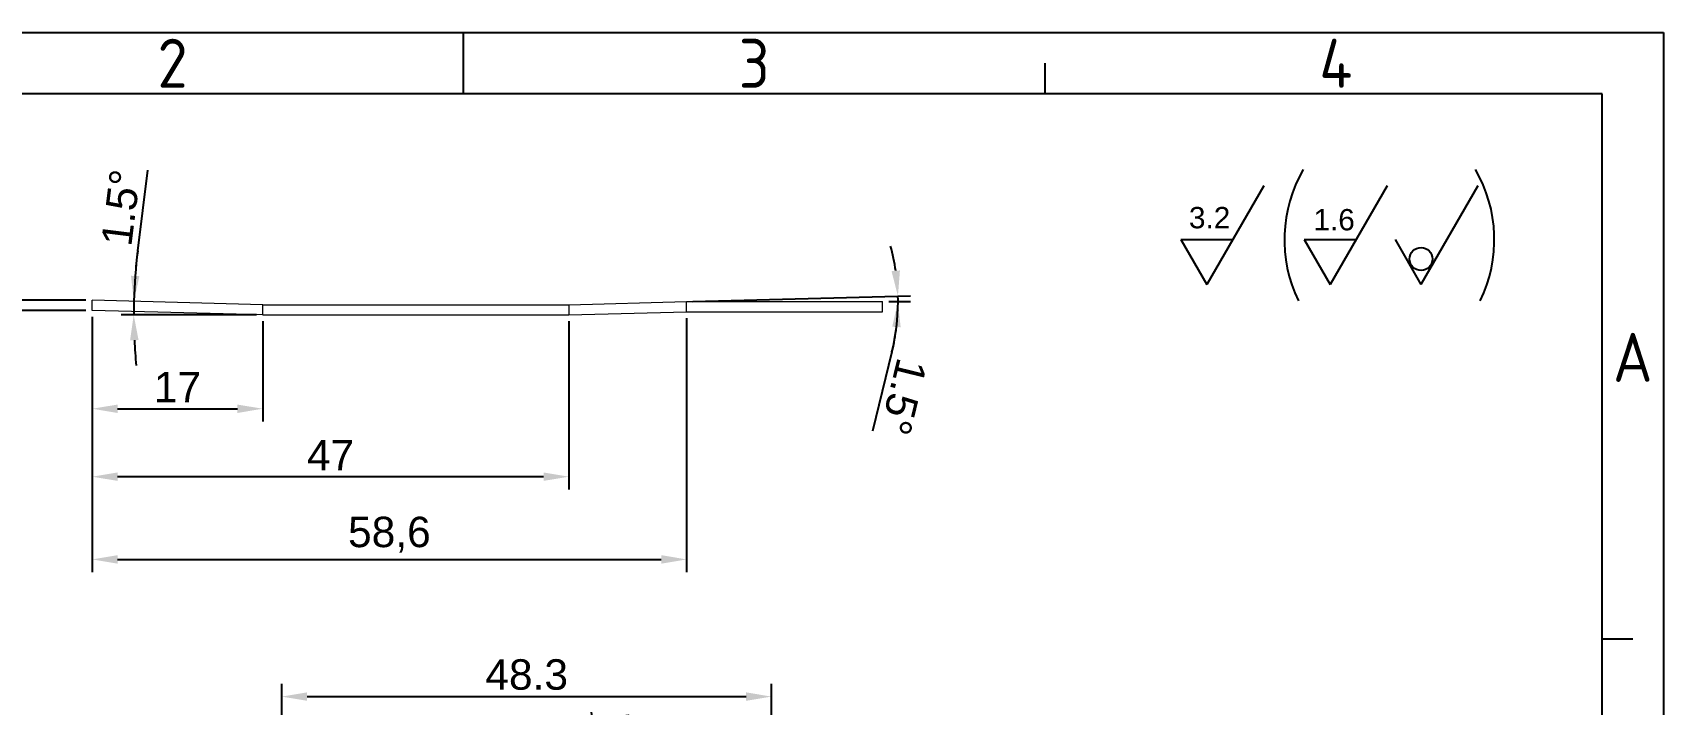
# Model space of a CAD drawing. Header units: millimetres. Extents: x 4564 to 4807, y 1240 to 1579.
# Drawn here: x 4646.3 to 4807.1, y 1513.2 to 1579.4 of the extents above; entities that cross this region are included whole.
import ezdxf
from ezdxf.enums import TextEntityAlignment as Align

# ---------------------------------------------------------------- set-up
doc = ezdxf.new("R2010")
doc.units = ezdxf.units.MM
doc.layers.add('AM_0', color=7, linetype='Continuous', lineweight=20)
doc.layers.add('AM_5', color=3, linetype='Continuous', lineweight=25)
doc.styles.add('ACISOTS', font='isocp.shx', dxfattribs={"height": 1})
doc.styles.get("Standard").update_dxf_attribs({"font": 'arial.ttf'})
doc.dimstyles.new('ISO-25', dxfattribs={"dimtxt": 3, "dimasz": 2.5, "dimexe": 1.25, "dimexo": 0.625, "dimtad": 1, "dimtxsty": 'Standard', "dimcen": 2.5, "dimadec": 0, "dimazin": 0, "dimtfac": 1, "dimtmove": 0, "dimatfit": 3, "dimfxl": 1, "dimarcsym": 0})

# ---------------------------------------------------------------- blocks, each defined once
blk = doc.blocks.new('*D26')
at = {"layer": 'AM_5', "color": 0, "lineweight": -2, "transparency": 16777216}
blk.add_line((4701.37, 1512.43), (4703.78, 1494.38), dxfattribs=at)
at = {"layer": 'AM_5', "color": 0, "transparency": 16777216}
blk.add_solid([(4704.2, 1494.43), (4703.37, 1494.32), (4704.12, 1491.9)], dxfattribs=at)
at = {"layer": 'Defpoints', "color": 0, "transparency": 16777216}
for p in [(4694.3, 1565.24), (4704.12, 1491.9)]:
    blk.add_point(p, dxfattribs=at)
at = {"layer": 'AM_5', "color": 0, "transparency": 16777216, "insert": (4704.06, 1508.55), "char_height": 3, "attachment_point": 5, "rotation": 277.6215}
blk.add_mtext('R70', dxfattribs=at)
blk = doc.blocks.new('*D33')
at = {"layer": 'AM_5', "color": 0, "lineweight": -2, "transparency": 16777216}
for p, q in [((4670.85, 1488.99), (4670.85, 1515.22)), ((4719.14, 1486.03), (4719.14, 1515.22)), ((4673.35, 1513.97), (4716.64, 1513.97))]:
    blk.add_line(p, q, dxfattribs=at)
at = {"layer": 'AM_5', "color": 0, "transparency": 16777216}
for points in [[(4673.35, 1514.39), (4673.35, 1513.56), (4670.85, 1513.97)], [(4716.64, 1514.39), (4716.64, 1513.56), (4719.14, 1513.97)]]:
    blk.add_solid(points, dxfattribs=at)
at = {"layer": 'Defpoints', "color": 0, "transparency": 16777216}
for p in [(4719.14, 1513.97), (4670.85, 1488.37), (4719.14, 1485.41)]:
    blk.add_point(p, dxfattribs=at)
at = {"layer": 'AM_5', "color": 0, "transparency": 16777216, "insert": (4695, 1516.13), "char_height": 3, "attachment_point": 5}
blk.add_mtext('48.3', dxfattribs=at)
blk = doc.blocks.new('*D45')
at = {"layer": 'AM_5', "color": 0, "lineweight": -2, "transparency": 16777216}
for p, q in [((4644.83, 1555.53), (4644.83, 1558.03)), ((4651.54, 1553.03), (4643.58, 1553.03)), ((4651.54, 1552.03), (4643.58, 1552.03)), ((4644.83, 1553.03), (4644.83, 1552.03)), ((4644.83, 1549.53), (4644.83, 1544.68))]:
    blk.add_line(p, q, dxfattribs=at)
at = {"layer": 'AM_5', "color": 0, "transparency": 16777216}
for points in [[(4644.41, 1555.53), (4645.25, 1555.53), (4644.83, 1553.03)], [(4644.41, 1549.53), (4645.25, 1549.53), (4644.83, 1552.03)]]:
    blk.add_solid(points, dxfattribs=at)
at = {"layer": 'Defpoints', "color": 0, "transparency": 16777216}
for p in [(4644.83, 1552.03), (4652.16, 1553.03), (4652.16, 1552.03)]:
    blk.add_point(p, dxfattribs=at)
at = {"layer": 'AM_5', "color": 0, "transparency": 16777216, "insert": (4642.7, 1545.85), "char_height": 3, "attachment_point": 5, "rotation": 90}
blk.add_mtext('1', dxfattribs=at)
blk = doc.blocks.new('*D46')
at = {"layer": 'AM_5', "color": 0, "lineweight": -2, "transparency": 16777216}
for p, q in [((4652.16, 1551.41), (4652.16, 1541.09)), ((4668.97, 1550.97), (4668.97, 1541.09)), ((4654.66, 1542.34), (4666.47, 1542.34))]:
    blk.add_line(p, q, dxfattribs=at)
at = {"layer": 'AM_5', "color": 0, "transparency": 16777216}
for points in [[(4654.66, 1542.75), (4654.66, 1541.92), (4652.16, 1542.34)], [(4666.47, 1542.75), (4666.47, 1541.92), (4668.97, 1542.34)]]:
    blk.add_solid(points, dxfattribs=at)
at = {"layer": 'Defpoints', "color": 0, "transparency": 16777216}
for p in [(4652.16, 1552.03), (4668.97, 1551.59), (4668.97, 1542.34)]:
    blk.add_point(p, dxfattribs=at)
at = {"layer": 'AM_5', "color": 0, "transparency": 16777216, "insert": (4660.57, 1544.47), "char_height": 3, "attachment_point": 5}
blk.add_mtext('17', dxfattribs=at)
blk = doc.blocks.new('*D47')
at = {"layer": 'AM_5', "color": 0, "lineweight": -2, "transparency": 16777216}
for p, q in [((4652.16, 1551.41), (4652.16, 1534.39)), ((4699.16, 1550.97), (4699.16, 1534.39)), ((4696.66, 1535.64), (4654.66, 1535.64))]:
    blk.add_line(p, q, dxfattribs=at)
at = {"layer": 'AM_5', "color": 0, "transparency": 16777216}
for points in [[(4654.66, 1536.06), (4654.66, 1535.23), (4652.16, 1535.64)], [(4696.66, 1536.06), (4696.66, 1535.23), (4699.16, 1535.64)]]:
    blk.add_solid(points, dxfattribs=at)
at = {"layer": 'Defpoints', "color": 0, "transparency": 16777216}
for p in [(4652.16, 1552.03), (4699.16, 1551.59), (4652.16, 1535.64)]:
    blk.add_point(p, dxfattribs=at)
at = {"layer": 'AM_5', "color": 0, "transparency": 16777216, "insert": (4675.66, 1537.77), "char_height": 3, "attachment_point": 5}
blk.add_mtext('47', dxfattribs=at)
blk = doc.blocks.new('*D48')
at = {"layer": 'AM_5', "color": 0, "lineweight": -2, "transparency": 16777216}
for p, q in [((4652.16, 1551.41), (4652.16, 1526.24)), ((4710.77, 1551.27), (4710.77, 1526.24)), ((4654.66, 1527.49), (4708.27, 1527.49))]:
    blk.add_line(p, q, dxfattribs=at)
at = {"layer": 'AM_5', "color": 0, "transparency": 16777216}
for points in [[(4654.66, 1527.91), (4654.66, 1527.07), (4652.16, 1527.49)], [(4708.27, 1527.91), (4708.27, 1527.07), (4710.77, 1527.49)]]:
    blk.add_solid(points, dxfattribs=at)
at = {"layer": 'Defpoints', "color": 0, "transparency": 16777216}
for p in [(4652.16, 1552.03), (4710.77, 1551.89), (4710.77, 1527.49)]:
    blk.add_point(p, dxfattribs=at)
at = {"layer": 'AM_5', "color": 0, "transparency": 16777216, "insert": (4681.46, 1529.92), "char_height": 3, "attachment_point": 5}
blk.add_mtext('58,6', dxfattribs=at)
blk = doc.blocks.new('*D49')
at = {"layer": 'AM_5', "color": 0, "lineweight": -2, "transparency": 16777216}
for p, q in [((4656.64, 1557.91), (4657.64, 1565.86)), ((4668.35, 1551.59), (4655, 1551.59))]:
    blk.add_line(p, q, dxfattribs=at)
for start, end in [(172.8714, 178.5), (172.8731, 175.6865), (178.5, 180), (182.8135, 185.6269)]:
    blk.add_arc((4707.17, 1551.59), 50.92, start, end, dxfattribs=at)
at = {"layer": 'AM_5', "color": 0, "transparency": 16777216}
for points in [[(4656.81, 1555.4), (4655.98, 1555.44), (4656.27, 1552.92)], [(4655.89, 1549.08), (4656.73, 1549.1), (4656.25, 1551.59)]]:
    blk.add_solid(points, dxfattribs=at)
at = {"layer": 'Defpoints', "color": 0, "transparency": 16777216}
for p in [(4652.16, 1553.03), (4656.25, 1552.03), (4668.99, 1552.59), (4668.97, 1551.59), (4699.16, 1551.59)]:
    blk.add_point(p, dxfattribs=at)
at = {"layer": 'AM_5', "color": 0, "transparency": 16777216, "insert": (4655, 1562.15), "char_height": 3, "attachment_point": 5, "rotation": 82.8714}
blk.add_mtext('1.5%%d', dxfattribs=at)
blk = doc.blocks.new('*D50')
at = {"layer": 'AM_5', "color": 0, "lineweight": -2, "transparency": 16777216}
for p, q in [((4711.39, 1552.91), (4732.86, 1553.47)), ((4730.7, 1552.89), (4732.86, 1552.89)), ((4731.01, 1547.93), (4729.11, 1540.14))]:
    blk.add_line(p, q, dxfattribs=at)
for start, end in [(8.3745, 15.2491), (0, 1.5), (346.226, 0), (346.2509, 353.1255)]:
    blk.add_arc((4710.77, 1552.89), 20.85, start, end, dxfattribs=at)
at = {"layer": 'AM_5', "color": 0, "transparency": 16777216}
for points in [[(4731.81, 1555.97), (4730.98, 1555.89), (4731.61, 1553.44)], [(4731.05, 1550.42), (4731.88, 1550.37), (4731.61, 1552.89)]]:
    blk.add_solid(points, dxfattribs=at)
at = {"layer": 'Defpoints', "color": 0, "transparency": 16777216}
for p in [(4699.15, 1552.59), (4710.77, 1552.89), (4710.77, 1552.89), (4730.08, 1552.89), (4731.61, 1553.26)]:
    blk.add_point(p, dxfattribs=at)
at = {"layer": 'AM_5', "color": 0, "transparency": 16777216, "insert": (4732.15, 1543.52), "char_height": 3, "attachment_point": 5, "rotation": 256.226}
blk.add_mtext('1.5%%d', dxfattribs=at)

msp = doc.modelspace()

# ---------------------------------------------------------------- linework, layer by layer
at = {"color": 135, "lineweight": 25}
for p, q in [((4564.388, 1579.4), (4807.092, 1579.4)), ((4688.758, 1573.362), (4688.758, 1579.4)), ((4807.092, 1579.4), (4807.092, 1240.097)), ((4746.114, 1573.362), (4746.114, 1576.381)), ((4804.073, 1519.629), (4801.054, 1519.629))]:
    msp.add_line(p, q, dxfattribs=at)
for p, q in [((4801.054, 1573.362), (4587.33, 1573.362)), ((4801.054, 1246.134), (4801.054, 1573.362))]:
    msp.add_line(p, q)
at = {"layer": 'AM_0'}
for p, q in [((4652.161, 1552.03), (4652.161, 1553.031)), ((4668.985, 1552.59), (4652.161, 1553.031)), ((4668.959, 1551.59), (4652.161, 1552.03)), ((4668.972, 1552.59), (4699.161, 1552.59)), ((4668.972, 1551.59), (4668.972, 1552.59)), ((4699.148, 1552.59), (4710.765, 1552.894)), ((4699.161, 1552.59), (4699.161, 1551.59)), ((4699.161, 1551.59), (4710.765, 1551.894)), ((4710.765, 1551.894), (4710.765, 1552.894)), ((4710.765, 1552.894), (4730.079, 1552.894)), ((4710.765, 1551.894), (4730.079, 1551.894)), ((4730.079, 1551.894), (4730.079, 1552.894)), ((4730.079, 1551.894), (4730.079, 1552.59)), ((4668.972, 1551.59), (4699.161, 1551.59))]:
    msp.add_line(p, q, dxfattribs=at)
at = {"layer": 'AM_5'}
for p, q in [((4767.688, 1564.318), (4762.071, 1554.588)), ((4779.854, 1564.318), (4774.237, 1554.588)), ((4788.8, 1564.318), (4783.182, 1554.588)), ((4759.517, 1559.011), (4764.624, 1559.011)), ((4759.517, 1559.011), (4762.071, 1554.588)), ((4771.683, 1559.011), (4776.79, 1559.011)), ((4771.683, 1559.011), (4774.237, 1554.588)), ((4780.629, 1559.011), (4783.182, 1554.588))]:
    msp.add_line(p, q, dxfattribs=at)
msp.add_circle((4783.192, 1557.094), 1.132, dxfattribs=at)
for centre, start, end in [((4783.468, 1559.001), 149.81687, 205.95777), ((4776.672, 1559.001), 334.04223, 30.18313)]:
    msp.add_arc(centre, 13.751, start, end, dxfattribs=at)

# ---------------------------------------------------------------- texts
at = {"color": 135, "lineweight": 25, "style": 'ACISOTS'}
for s, p in [('2', (4660.081, 1576.381)), ('3', (4717.436, 1576.381)), ('4', (4774.791, 1576.381)), ('A', (4804.073, 1547.401))]:
    msp.add_text(s, height=4.83, dxfattribs=at).set_placement(p, align=Align.MIDDLE)
at = {"layer": 'AM_5', "char_height": 2.1017, "attachment_point": 1}
for s, insert in [('3.2', (4760.306, 1562.222)), ('1.6', (4772.582, 1562.019))]:
    msp.add_mtext_dynamic_manual_height_columns(s, width=18.23779, gutter_width=12.5, heights=[0], dxfattribs=dict(at, insert=insert))

# ---------------------------------------------------------------- dimensions: what is measured, and where the dimension line sits
at = {"layer": 'AM_5'}
for base, line1, line2, picture, middle in [((4656.252, 1552.035), ((4668.972, 1551.59), (4699.161, 1551.59)), ((4668.985, 1552.59), (4652.161, 1553.031)), '*D49', (4655.001, 1562.154)), ((4731.611, 1553.258), ((4710.765, 1552.894), (4730.079, 1552.894)), ((4699.148, 1552.59), (4710.765, 1552.894)), '*D50', (4732.155, 1543.523))]:
    dim = msp.add_angular_dim_2l(base=base, line1=line1, line2=line2, text='1.5%%d', dimstyle='ISO-25', dxfattribs=at)
    dim.commit()
    dim.dimension.update_dxf_attribs({"geometry": picture, "text_midpoint": middle})
dim = msp.add_radius_dim(center=(4694.303, 1565.237), mpoint=(4704.116, 1491.899), text='R70', dimstyle='ISO-25', dxfattribs=at)
dim.commit()
dim.dimension.update_dxf_attribs({"geometry": '*D26', "text_midpoint": (4701.926, 1508.263), "dimtype": 164})
dim = msp.add_linear_dim(base=(4644.83, 1552.03), p1=(4652.161, 1553.031), p2=(4652.161, 1552.03), angle=90, dimstyle='ISO-25', dxfattribs=at)
dim.commit()
dim.dimension.update_dxf_attribs({"geometry": '*D45', "text_midpoint": (4642.699, 1545.853)})
for base, p1, p2, text, picture, middle in [((4668.972, 1542.337), (4652.161, 1552.03), (4668.972, 1551.59), '17', '*D46', (4660.567, 1544.469)), ((4719.14, 1513.972), (4670.853, 1488.366), (4719.14, 1485.406), '48.3', '*D33', (4694.996, 1516.13))]:
    dim = msp.add_linear_dim(base=base, p1=p1, p2=p2, text=text, dimstyle='ISO-25', dxfattribs=at)
    dim.commit()
    dim.dimension.update_dxf_attribs({"geometry": picture, "text_midpoint": middle})
for base, p1, p2, picture, middle in [((4652.161, 1535.643), (4699.161, 1551.59), (4652.161, 1552.03), '*D47', (4675.661, 1537.768)), ((4710.765, 1527.49), (4652.161, 1552.03), (4710.765, 1551.894), '*D48', (4681.463, 1529.918))]:
    dim = msp.add_linear_dim(base=base, p1=p1, p2=p2, dimstyle='ISO-25', dxfattribs=at)
    dim.commit()
    dim.dimension.update_dxf_attribs({"geometry": picture, "text_midpoint": middle})

doc.saveas('drawing.dxf')
